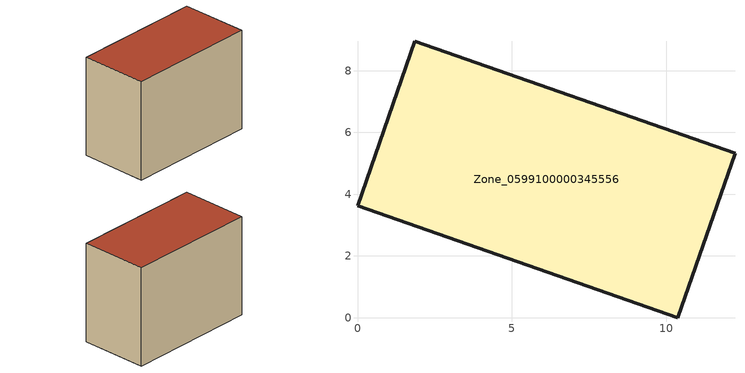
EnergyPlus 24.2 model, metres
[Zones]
Zone_0599100000345556
 floor ground (C_G): 0,3.62 1.85,8.95 12.23,5.32 10.38,0 z0
 wall outside (C_F): 1.85,8.95 0,3.62 10.38,0 12.23,5.32 1.85,8.95 z0:8.35
 roof outside (C_R): 10.38,0 12.23,5.32 1.85,8.95 0,3.62 z8.35
[BUILDING]
Pand.0599100000345556: North Axis=0; Terrain=City; Loads Convergence Tolerance Value=0.04; Temperature Convergence Tolerance Value=0.4; Solar Distribution=FullExterior; Maximum Number of Warmup Days=25; Minimum Number of Warmup Days=1
[Site:Location]
Rotterdam.The.Hague.AP_ZH_NLD Design_Conditions: Latitude=51.96; Longitude=4.45; Time Zone=1; Elevation=-4.5
[SITE:GROUNDTEMPERATURE:BUILDINGSURFACE]
18, 18, 18, 18, 18, 18, 18, 18, 18, 18, 18, 18
[MATERIAL] Thermal Absorptance=0.9; Solar Absorptance=0.7; Visible Absorptance=0.7
Name | Roughness | Thickness | Conductivity | Density | Specific Heat
G.TC.1992-2005 | MediumSmooth | 0.15 | 0.06 | 540 | 1210
F.TC.1992-2005 | Rough | 0.3 | 0.12 | 1920 | 840
R.TC.1992-2005 | MediumRough | 0.2 | 0.08 | 1500 | 1000
[CONSTRUCTION]
C_G: G.TC.1992-2005
C_F: F.TC.1992-2005
C_R: R.TC.1992-2005
[ZONE]
Zone_0599100000345556: Type=1; Multiplier=1; Ceiling Height=Autocalculate; Volume=Autocalculate; Floor Area=autocalculate; Part of Total Floor Area=Yes
[ZONEINFILTRATION:DESIGNFLOWRATE]
Infil_Zone_0599100000345556: Zone or ZoneList or Space or SpaceList=Zone_0599100000345556; Schedule=AlwaysOn; Design Flow Rate Calculation Method=Flow/Area; Flow Rate per Floor Area=0.0015; Constant Term Coefficient=1; Temperature Term Coefficient=0; Velocity Term Coefficient=0; Velocity Squared Term Coefficient=0
[HVACTEMPLATE:ZONE:IDEALLOADSAIRSYSTEM]
Zone_0599100000345556: Maximum Heating Supply Air Temperature=50; Minimum Cooling Supply Air Temperature=13; Maximum Heating Supply Air Humidity Ratio=0.0156; Minimum Cooling Supply Air Humidity Ratio=0.0077; Heating Limit=NoLimit; Cooling Limit=NoLimit; Dehumidification Control Type=ConstantSensibleHeatRatio; Cooling Sensible Heat Ratio=0.7; Dehumidification Setpoint=60; Humidification Control Type=None; Humidification Setpoint=30; Outdoor Air Method=None; Outdoor Air Flow Rate per Person=0.00944; Outdoor Air Flow Rate per Zone Floor Area=0; Outdoor Air Flow Rate per Zone=0; Demand Controlled Ventilation Type=None; Outdoor Air Economizer Type=NoEconomizer; Heat Recovery Type=None; Sensible Heat Recovery Effectiveness=0.7; Latent Heat Recovery Effectiveness=0.65
[ZONECONTROL:THERMOSTAT]
ThermostatControl_Zone_0599100000345556: Zone or ZoneList=Zone_0599100000345556; Control Type Schedule=DualSetpointControlType; Control 1=Thermostat_Zone_0599100000345556; Temperature Difference Between Cutout And Setpoint=0
[THERMOSTATSETPOINT:DUALSETPOINT]
Thermostat_Zone_0599100000345556: Heating Setpoint Temperature Schedule=HeatingSetpoint_Zone_0599100000345556; Cooling Setpoint Temperature Schedule=CoolingSetpoint_Zone_0599100000345556
[SCHEDULE:COMPACT]
HeatingSetpoint_Zone_0599100000345556: Through: 12/31, For: AllDays, Until: 24:00, 21
CoolingSetpoint_Zone_0599100000345556: Through: 12/31, For: AllDays, Until: 24:00, 24
DualSetpointControlType: Through: 12/31, For: AllDays, Until: 24:00, 4
AlwaysOn: Through: 12/31, For: AllDays, Until: 24:00, 1
